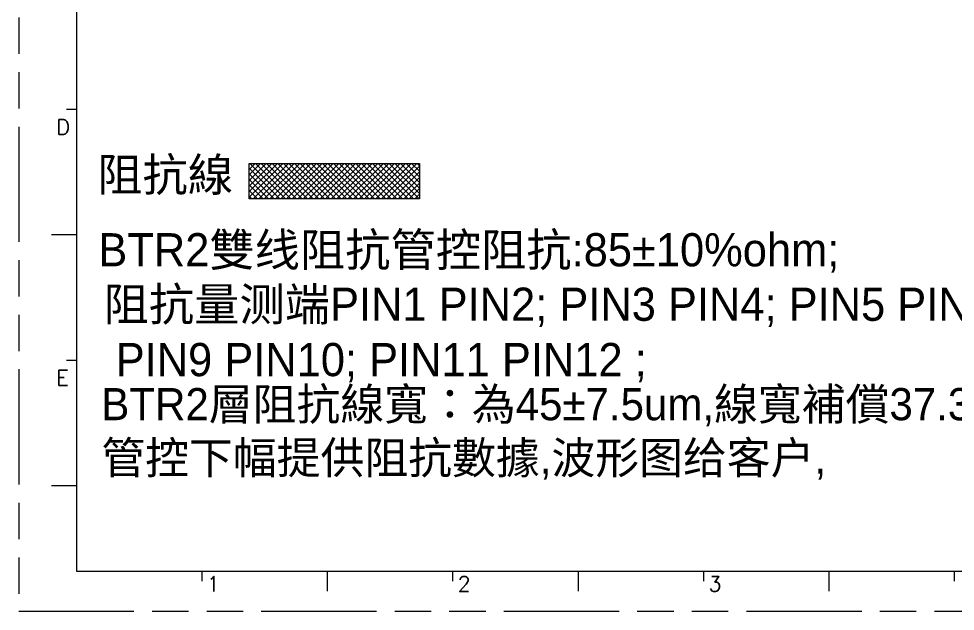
# Model space of a CAD drawing. Extents: x 3811 to 4253, y -432 to -307.
# Drawn here: x 4083.5 to 4160.7, y -431.7 to -382.9 of the extents above; entities that cross this region are included whole.
import ezdxf

# ---------------------------------------------------------------- set-up
doc = ezdxf.new("R2010")
doc.units = 0
doc.linetypes.add('PHANTOM', pattern=[29.5, 9.5, -1.5, 3, -1.5, 3, -1.5, 9.5])
doc.layers.get('0').update_dxf_attribs({"lineweight": 9})
doc.layers.add('0PAPERF', color=2, linetype='PHANTOM', lineweight=9, plot=False)
doc.layers.add('備註', color=1, linetype='Continuous', lineweight=9)
doc.styles.add('SIMPLEX', font='simplex.shx')
doc.styles.get("Standard").update_dxf_attribs({"font": 'PMingLiU.ttf'})

msp = doc.modelspace()

# ---------------------------------------------------------------- hatches: boundary and pattern name
at = {"layer": '備註'}
h = msp.add_hatch(dxfattribs=at)
h.set_pattern_fill('ANSI37', color=1, scale=0.1024, style=0)
h.set_pattern_definition([(45, (1048.36283, -2.37946), (-0.229894557, 0.229894557), []), (135, (1048.36283, -2.37946), (-0.229894557, -0.229894557), [])])
h.paths.add_polyline_path([(4102.468, -394.826), (4116.511, -394.826), (4116.511, -397.748), (4102.468, -397.748)])

# ---------------------------------------------------------------- linework, layer by layer
for p, q in [((4088.226, -318.006), (4088.226, -428.434)), ((4088.226, -390.384), (4087.398, -390.384)), ((4088.226, -400.724), (4086.158, -400.724)), ((4088.226, -411.064), (4087.398, -411.064)), ((4088.226, -421.403), (4086.158, -421.403)), ((4088.226, -428.434), (4247.872, -428.434)), ((4098.565, -428.434), (4098.565, -429.262)), ((4108.905, -428.434), (4108.905, -430.089)), ((4119.245, -428.434), (4119.245, -429.262)), ((4129.585, -428.434), (4129.585, -430.089)), ((4139.925, -428.434), (4139.925, -429.262)), ((4150.264, -428.434), (4150.264, -430.089)), ((4160.604, -428.434), (4160.604, -429.262))]:
    msp.add_line(p, q)
at = {"layer": '0PAPERF'}
for p, q in [((4083.469, -311.799), (4083.469, -431.743)), ((4083.469, -431.743), (4253.084, -431.743))]:
    msp.add_line(p, q, dxfattribs=at)
at = {"layer": '備註', "color": 1, "linetype": 'Continuous'}
msp.add_lwpolyline([(4102.468, -394.826), (4116.511, -394.826), (4116.511, -397.748), (4102.468, -397.748)], close=True, dxfattribs=at)

# ---------------------------------------------------------------- texts
at = {"style": 'SIMPLEX'}
for s, height, p in [('D', 1.257, (4086.571, -392.452)), ('E', 1.257, (4086.571, -413.132)), ('1', 1.241, (4098.979, -430.105)), ('2', 1.241, (4119.659, -430.105)), ('3', 1.241, (4140.338, -430.105))]:
    msp.add_text(s, height=height, dxfattribs=at).set_placement(p)
at = {"layer": '備註', "lineweight": 0, "attachment_point": 1}
for s, insert, char_height, width in [('{\\fPMingLiU|b0|i0|c136|p2;阻抗線}', (4089.943, -394.382), 2.73723, 13.68832), ('{\\fPMingLiU|b0|i0|c0|p18;\\P\\P\\fPMingLiU|b0|i0|c136|p18;BTR2雙线阻抗管控阻抗:85%%P10%ohm;}', (4090.032, -391.449), 2.73723, 159.94302), ('{\\fPMingLiU|b0|i0|c0|p18;\\P\\P\\fPMingLiU|b0|i0|c136|p18;阻抗量测端PIN1 PIN2\\fPMingLiU|b0|i0|c136|p18;;\\fPMingLiU|b0|i0|c136|p18; PIN3 PIN4\\fPMingLiU|b0|i0|c136|p18;;\\fPMingLiU|b0|i0|c136|p18; PIN5 PIN6\\fPMingLiU|b0|i0|c136|p18;;\\fPMingLiU|b0|i0|c136|p18; PIN7 PIN8\\fPMingLiU|b0|i0|c136|p18;;\\P\\fPMingLiU|b0|i0|c136|p18; PIN9 PIN10\\fPMingLiU|b0|i0|c136|p18;;\\fPMingLiU|b0|i0|c136|p18; PIN11 PIN12 ;\\P }', (4090.466, -395.938), 2.737234, 168.07777), ('{\\fPMingLiU|b0|i0|c0|p18;\\P\\PBTR2層\\fPMingLiU|b0|i0|c136|p18;阻抗線寬：為45%%P7.5um,線寬補償37.3um;\\P管控下幅提供阻抗數據,波形图给客户,}', (4090.278, -404.509), 2.65, 147.60886)]:
    msp.add_mtext(s, dxfattribs=dict(at, insert=insert, char_height=char_height, width=width))

doc.saveas('drawing.dxf')
